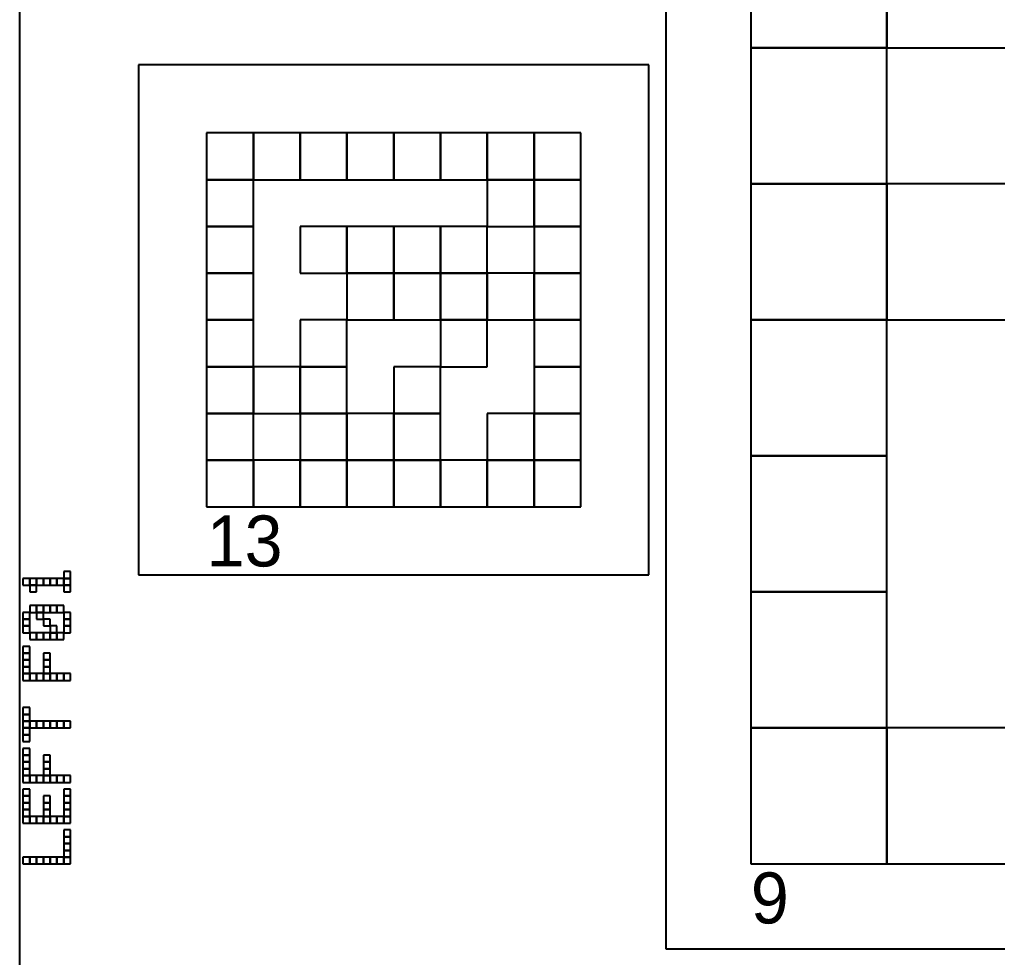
# Model space of a CAD drawing. Extents: x 0 to 490, y -8 to 329.
# Drawn here: x 170 to 227.5, y 207.5 to 262.7 of the extents above; entities that cross this region are included whole.
import ezdxf

# ---------------------------------------------------------------- set-up
doc = ezdxf.new("R2010")
doc.units = 0
for name, color, linetype in [('BLACK_POCKET', 7, 'CONTINUOUS'), ('BOARD_TEXT', 2, 'CONTINUOUS'), ('CUT', 1, 'CONTINUOUS'), ('LABEL', 3, 'CONTINUOUS'), ('QUIET_ZONE', 4, 'CONTINUOUS'), ('TAG_BOUNDARY', 8, 'CONTINUOUS')]:
    doc.layers.add(name, color=color, linetype=linetype)

msp = doc.modelspace()

# ---------------------------------------------------------------- linework, layer by layer
at = {"layer": 'BLACK_POCKET'}
for p, q in [((213, 269), (213, 261)), ((221, 261), (221, 269)), ((221, 269), (221, 261)), ((213, 261), (221, 261)), ((221, 261), (213, 261)), ((213, 261), (213, 253)), ((221, 261), (229, 261)), ((221, 253), (221, 261)), ((183.75, 256), (181, 256)), ((181, 256), (181, 253.25)), ((183.75, 253.25), (183.75, 256)), ((186.5, 256), (183.75, 256)), ((183.75, 256), (183.75, 253.25)), ((186.5, 253.25), (186.5, 256)), ((189.25, 256), (186.5, 256)), ((186.5, 256), (186.5, 253.25)), ((189.25, 253.25), (189.25, 256)), ((192, 256), (189.25, 256)), ((189.25, 256), (189.25, 253.25)), ((192, 253.25), (192, 256)), ((194.75, 256), (192, 256)), ((192, 256), (192, 253.25)), ((194.75, 253.25), (194.75, 256)), ((197.5, 256), (194.75, 256)), ((194.75, 256), (194.75, 253.25)), ((197.5, 253.25), (197.5, 256)), ((200.25, 256), (197.5, 256)), ((197.5, 256), (197.5, 253.25)), ((200.25, 253.25), (200.25, 256)), ((203, 256), (200.25, 256)), ((200.25, 256), (200.25, 253.25)), ((203, 253.25), (203, 256)), ((181, 253.25), (183.75, 253.25)), ((183.75, 253.25), (181, 253.25)), ((181, 253.25), (181, 250.5)), ((183.75, 253.25), (186.5, 253.25)), ((183.75, 250.5), (183.75, 253.25)), ((186.5, 253.25), (189.25, 253.25)), ((189.25, 253.25), (192, 253.25)), ((192, 253.25), (194.75, 253.25)), ((194.75, 253.25), (197.5, 253.25)), ((197.5, 253.25), (200.25, 253.25)), ((200.25, 253.25), (197.5, 253.25)), ((197.5, 253.25), (197.5, 250.5)), ((200.25, 253.25), (203, 253.25)), ((200.25, 250.5), (200.25, 253.25)), ((203, 253.25), (200.25, 253.25)), ((200.25, 253.25), (200.25, 250.5)), ((203, 250.5), (203, 253.25)), ((213, 253), (221, 253)), ((221, 253), (213, 253)), ((213, 253), (213, 245)), ((221, 245), (221, 253)), ((229, 253), (221, 253)), ((221, 253), (221, 245)), ((181, 250.5), (183.75, 250.5)), ((183.75, 250.5), (181, 250.5)), ((181, 250.5), (181, 247.75)), ((183.75, 247.75), (183.75, 250.5)), ((189.25, 250.5), (186.5, 250.5)), ((186.5, 250.5), (186.5, 247.75)), ((189.25, 247.75), (189.25, 250.5)), ((192, 250.5), (189.25, 250.5)), ((189.25, 250.5), (189.25, 247.75)), ((192, 247.75), (192, 250.5)), ((194.75, 250.5), (192, 250.5)), ((192, 250.5), (192, 247.75)), ((194.75, 247.75), (194.75, 250.5)), ((197.5, 250.5), (194.75, 250.5)), ((194.75, 250.5), (194.75, 247.75)), ((197.5, 250.5), (200.25, 250.5)), ((197.5, 247.75), (197.5, 250.5)), ((200.25, 250.5), (203, 250.5)), ((203, 250.5), (200.25, 250.5)), ((200.25, 250.5), (200.25, 247.75)), ((203, 247.75), (203, 250.5)), ((181, 247.75), (183.75, 247.75)), ((183.75, 247.75), (181, 247.75)), ((181, 247.75), (181, 245)), ((183.75, 245), (183.75, 247.75)), ((186.5, 247.75), (189.25, 247.75)), ((189.25, 247.75), (192, 247.75)), ((192, 247.75), (189.25, 247.75)), ((189.25, 247.75), (189.25, 245)), ((192, 247.75), (194.75, 247.75)), ((192, 245), (192, 247.75)), ((194.75, 247.75), (192, 247.75)), ((192, 247.75), (192, 245)), ((194.75, 247.75), (197.5, 247.75)), ((194.75, 245), (194.75, 247.75)), ((197.5, 247.75), (194.75, 247.75)), ((194.75, 247.75), (194.75, 245)), ((197.5, 245), (197.5, 247.75)), ((200.25, 247.75), (197.5, 247.75)), ((197.5, 247.75), (197.5, 245)), ((200.25, 247.75), (203, 247.75)), ((200.25, 245), (200.25, 247.75)), ((203, 247.75), (200.25, 247.75)), ((200.25, 247.75), (200.25, 245)), ((203, 245), (203, 247.75)), ((181, 245), (183.75, 245)), ((183.75, 245), (181, 245)), ((181, 245), (181, 242.25)), ((183.75, 242.25), (183.75, 245)), ((189.25, 245), (186.5, 245)), ((186.5, 245), (186.5, 242.25)), ((189.25, 245), (192, 245)), ((189.25, 242.25), (189.25, 245)), ((192, 245), (194.75, 245)), ((194.75, 245), (197.5, 245)), ((197.5, 245), (194.75, 245)), ((194.75, 245), (194.75, 242.25)), ((197.5, 245), (200.25, 245)), ((197.5, 242.25), (197.5, 245)), ((200.25, 245), (203, 245)), ((203, 245), (200.25, 245)), ((200.25, 245), (200.25, 242.25)), ((203, 242.25), (203, 245)), ((213, 245), (221, 245)), ((221, 245), (213, 245)), ((213, 245), (213, 237)), ((221, 245), (229, 245)), ((221, 237), (221, 245)), ((181, 242.25), (183.75, 242.25)), ((183.75, 242.25), (181, 242.25)), ((181, 242.25), (181, 239.5)), ((183.75, 239.5), (183.75, 242.25)), ((186.5, 242.25), (183.75, 242.25)), ((183.75, 242.25), (183.75, 239.5)), ((186.5, 242.25), (189.25, 242.25)), ((186.5, 239.5), (186.5, 242.25)), ((189.25, 242.25), (186.5, 242.25)), ((186.5, 242.25), (186.5, 239.5)), ((189.25, 239.5), (189.25, 242.25)), ((194.75, 242.25), (192, 242.25)), ((192, 242.25), (192, 239.5)), ((194.75, 242.25), (197.5, 242.25)), ((194.75, 239.5), (194.75, 242.25)), ((200.25, 242.25), (203, 242.25)), ((203, 242.25), (200.25, 242.25)), ((200.25, 242.25), (200.25, 239.5)), ((203, 239.5), (203, 242.25)), ((181, 239.5), (183.75, 239.5)), ((183.75, 239.5), (181, 239.5)), ((181, 239.5), (181, 236.75)), ((183.75, 239.5), (186.5, 239.5)), ((183.75, 236.75), (183.75, 239.5)), ((186.5, 239.5), (189.25, 239.5)), ((189.25, 239.5), (186.5, 239.5)), ((186.5, 239.5), (186.5, 236.75)), ((189.25, 236.75), (189.25, 239.5)), ((192, 239.5), (189.25, 239.5)), ((189.25, 239.5), (189.25, 236.75)), ((192, 239.5), (194.75, 239.5)), ((192, 236.75), (192, 239.5)), ((194.75, 239.5), (192, 239.5)), ((192, 239.5), (192, 236.75)), ((194.75, 236.75), (194.75, 239.5)), ((200.25, 239.5), (197.5, 239.5)), ((197.5, 239.5), (197.5, 236.75)), ((200.25, 239.5), (203, 239.5)), ((200.25, 236.75), (200.25, 239.5)), ((203, 239.5), (200.25, 239.5)), ((200.25, 239.5), (200.25, 236.75)), ((203, 236.75), (203, 239.5)), ((213, 237), (221, 237)), ((221, 237), (213, 237)), ((213, 237), (213, 229)), ((221, 229), (221, 237)), ((181, 236.75), (183.75, 236.75)), ((183.75, 236.75), (181, 236.75)), ((181, 236.75), (181, 234)), ((183.75, 234), (183.75, 236.75)), ((186.5, 236.75), (183.75, 236.75)), ((183.75, 236.75), (183.75, 234)), ((186.5, 236.75), (189.25, 236.75)), ((186.5, 234), (186.5, 236.75)), ((189.25, 236.75), (186.5, 236.75)), ((186.5, 236.75), (186.5, 234)), ((189.25, 236.75), (192, 236.75)), ((189.25, 234), (189.25, 236.75)), ((192, 236.75), (189.25, 236.75)), ((189.25, 236.75), (189.25, 234)), ((192, 236.75), (194.75, 236.75)), ((192, 234), (192, 236.75)), ((194.75, 236.75), (192, 236.75)), ((192, 236.75), (192, 234)), ((194.75, 234), (194.75, 236.75)), ((197.5, 236.75), (194.75, 236.75)), ((194.75, 236.75), (194.75, 234)), ((197.5, 236.75), (200.25, 236.75)), ((197.5, 234), (197.5, 236.75)), ((200.25, 236.75), (197.5, 236.75)), ((197.5, 236.75), (197.5, 234)), ((200.25, 236.75), (203, 236.75)), ((200.25, 234), (200.25, 236.75)), ((203, 236.75), (200.25, 236.75)), ((200.25, 236.75), (200.25, 234)), ((203, 234), (203, 236.75)), ((181, 234), (183.75, 234)), ((183.75, 234), (186.5, 234)), ((186.5, 234), (189.25, 234)), ((189.25, 234), (192, 234)), ((192, 234), (194.75, 234)), ((194.75, 234), (197.5, 234)), ((197.5, 234), (200.25, 234)), ((200.25, 234), (203, 234)), ((213, 229), (221, 229)), ((221, 229), (213, 229)), ((213, 229), (213, 221)), ((221, 221), (221, 229)), ((213, 221), (221, 221)), ((221, 221), (213, 221)), ((213, 221), (213, 213)), ((221, 213), (221, 221)), ((229, 221), (221, 221)), ((221, 221), (221, 213)), ((213, 213), (221, 213)), ((221, 213), (229, 213))]:
    msp.add_line(p, q, dxfattribs=at)
at = {"layer": 'BOARD_TEXT'}
for p, q in [((173, 230.2), (172.6, 230.2)), ((172.6, 230.2), (172.6, 229.8)), ((173, 229.8), (173, 230.2)), ((170.6, 229.8), (170.2, 229.8)), ((170.2, 229.8), (170.2, 229.4)), ((170.6, 229.4), (170.6, 229.8)), ((171, 229.8), (170.6, 229.8)), ((170.6, 229.8), (170.6, 229.4)), ((171, 229.4), (171, 229.8)), ((171.4, 229.8), (171, 229.8)), ((171, 229.8), (171, 229.4)), ((171.4, 229.4), (171.4, 229.8)), ((171.8, 229.8), (171.4, 229.8)), ((171.4, 229.8), (171.4, 229.4)), ((171.8, 229.4), (171.8, 229.8)), ((172.2, 229.8), (171.8, 229.8)), ((171.8, 229.8), (171.8, 229.4)), ((172.2, 229.4), (172.2, 229.8)), ((172.6, 229.8), (172.2, 229.8)), ((172.2, 229.8), (172.2, 229.4)), ((172.6, 229.4), (172.6, 229.8)), ((173, 229.8), (172.6, 229.8)), ((172.6, 229.8), (172.6, 229.4)), ((172.6, 229.8), (173, 229.8)), ((173, 229.4), (173, 229.8)), ((170.2, 229.4), (170.6, 229.4)), ((171, 229.4), (170.6, 229.4)), ((170.6, 229.4), (170.6, 229)), ((170.6, 229.4), (171, 229.4)), ((170.6, 229), (171, 229)), ((171, 229), (171, 229.4)), ((171, 229.4), (171.4, 229.4)), ((171.4, 229.4), (171.8, 229.4)), ((171.8, 229.4), (172.2, 229.4)), ((172.2, 229.4), (172.6, 229.4)), ((173, 229.4), (172.6, 229.4)), ((172.6, 229.4), (172.6, 229)), ((172.6, 229.4), (173, 229.4)), ((172.6, 229), (173, 229)), ((173, 229), (173, 229.4)), ((170.6, 227.8), (170.2, 227.8)), ((170.2, 227.8), (170.2, 227.4)), ((171, 228.2), (170.6, 228.2)), ((170.6, 228.2), (170.6, 227.8)), ((170.6, 227.4), (170.6, 227.8)), ((170.6, 227.8), (171, 227.8)), ((171, 227.8), (171, 228.2)), ((171.4, 228.2), (171, 228.2)), ((171, 228.2), (171, 227.8)), ((171.4, 227.8), (171, 227.8)), ((171, 227.8), (171, 227.4)), ((171, 227.8), (171.4, 227.8)), ((171.4, 227.8), (171.4, 228.2)), ((171.8, 228.2), (171.4, 228.2)), ((171.4, 228.2), (171.4, 227.8)), ((171.4, 227.4), (171.4, 227.8)), ((171.4, 227.8), (171.8, 227.8)), ((171.8, 227.8), (171.8, 228.2)), ((172.2, 228.2), (171.8, 228.2)), ((171.8, 228.2), (171.8, 227.8)), ((171.8, 227.8), (172.2, 227.8)), ((172.2, 227.8), (172.2, 228.2)), ((172.6, 228.2), (172.2, 228.2)), ((172.2, 228.2), (172.2, 227.8)), ((172.2, 227.8), (172.6, 227.8)), ((172.6, 227.8), (172.6, 228.2)), ((173, 227.8), (172.6, 227.8)), ((172.6, 227.8), (172.6, 227.4)), ((173, 227.4), (173, 227.8)), ((170.6, 227.4), (170.2, 227.4)), ((170.2, 227.4), (170.2, 227)), ((170.2, 227.4), (170.6, 227.4)), ((170.6, 227), (170.6, 227.4)), ((171, 227.4), (171.4, 227.4)), ((171.8, 227.4), (171.4, 227.4)), ((171.4, 227.4), (171.4, 227)), ((171.8, 227), (171.8, 227.4)), ((173, 227.4), (172.6, 227.4)), ((172.6, 227.4), (172.6, 227)), ((172.6, 227.4), (173, 227.4)), ((173, 227), (173, 227.4)), ((170.6, 227), (170.2, 227)), ((170.2, 227), (170.2, 226.6)), ((170.2, 227), (170.6, 227)), ((170.2, 226.6), (170.6, 226.6)), ((170.6, 226.6), (170.6, 227)), ((171, 226.6), (170.6, 226.6)), ((170.6, 226.6), (170.6, 226.2)), ((171, 226.2), (171, 226.6)), ((171.4, 226.6), (171, 226.6)), ((171, 226.6), (171, 226.2)), ((171.4, 227), (171.8, 227)), ((171.4, 226.2), (171.4, 226.6)), ((171.8, 226.6), (171.4, 226.6)), ((171.4, 226.6), (171.4, 226.2)), ((172.2, 227), (171.8, 227)), ((171.8, 227), (171.8, 226.6)), ((171.8, 226.2), (171.8, 226.6)), ((172.2, 226.6), (171.8, 226.6)), ((171.8, 226.6), (171.8, 226.2)), ((171.8, 226.6), (172.2, 226.6)), ((172.2, 226.6), (172.2, 227)), ((172.2, 226.2), (172.2, 226.6)), ((172.6, 226.6), (172.2, 226.6)), ((172.2, 226.6), (172.2, 226.2)), ((173, 227), (172.6, 227)), ((172.6, 227), (172.6, 226.6)), ((172.6, 227), (173, 227)), ((172.6, 226.2), (172.6, 226.6)), ((172.6, 226.6), (173, 226.6)), ((173, 226.6), (173, 227)), ((170.6, 226.2), (171, 226.2)), ((171, 226.2), (171.4, 226.2)), ((171.4, 226.2), (171.8, 226.2)), ((171.8, 226.2), (172.2, 226.2)), ((172.2, 226.2), (172.6, 226.2)), ((170.6, 225.8), (170.2, 225.8)), ((170.2, 225.8), (170.2, 225.4)), ((170.6, 225.4), (170.2, 225.4)), ((170.2, 225.4), (170.2, 225)), ((170.2, 225.4), (170.6, 225.4)), ((170.6, 225.4), (170.6, 225.8)), ((170.6, 225), (170.6, 225.4)), ((171.8, 225.4), (171.4, 225.4)), ((171.4, 225.4), (171.4, 225)), ((171.8, 225), (171.8, 225.4)), ((170.6, 225), (170.2, 225)), ((170.2, 225), (170.2, 224.6)), ((170.2, 225), (170.6, 225)), ((170.6, 224.6), (170.6, 225)), ((171.8, 225), (171.4, 225)), ((171.4, 225), (171.4, 224.6)), ((171.4, 225), (171.8, 225)), ((171.8, 224.6), (171.8, 225)), ((170.6, 224.6), (170.2, 224.6)), ((170.2, 224.6), (170.2, 224.2)), ((170.2, 224.6), (170.6, 224.6)), ((170.6, 224.2), (170.6, 224.6)), ((171.8, 224.6), (171.4, 224.6)), ((171.4, 224.6), (171.4, 224.2)), ((171.4, 224.6), (171.8, 224.6)), ((171.8, 224.2), (171.8, 224.6)), ((170.6, 224.2), (170.2, 224.2)), ((170.2, 224.2), (170.2, 223.8)), ((170.2, 224.2), (170.6, 224.2)), ((170.2, 223.8), (170.6, 223.8)), ((170.6, 223.8), (170.6, 224.2)), ((171, 224.2), (170.6, 224.2)), ((170.6, 224.2), (170.6, 223.8)), ((170.6, 223.8), (171, 223.8)), ((171, 223.8), (171, 224.2)), ((171.4, 224.2), (171, 224.2)), ((171, 224.2), (171, 223.8)), ((171, 223.8), (171.4, 223.8)), ((171.4, 223.8), (171.4, 224.2)), ((171.8, 224.2), (171.4, 224.2)), ((171.4, 224.2), (171.4, 223.8)), ((171.4, 224.2), (171.8, 224.2)), ((171.4, 223.8), (171.8, 223.8)), ((171.8, 223.8), (171.8, 224.2)), ((172.2, 224.2), (171.8, 224.2)), ((171.8, 224.2), (171.8, 223.8)), ((171.8, 223.8), (172.2, 223.8)), ((172.2, 223.8), (172.2, 224.2)), ((172.6, 224.2), (172.2, 224.2)), ((172.2, 224.2), (172.2, 223.8)), ((172.2, 223.8), (172.6, 223.8)), ((172.6, 223.8), (172.6, 224.2)), ((173, 224.2), (172.6, 224.2)), ((172.6, 224.2), (172.6, 223.8)), ((172.6, 223.8), (173, 223.8)), ((173, 223.8), (173, 224.2)), ((170.6, 222.2), (170.2, 222.2)), ((170.2, 222.2), (170.2, 221.8)), ((170.6, 221.8), (170.6, 222.2)), ((170.6, 221.8), (170.2, 221.8)), ((170.2, 221.8), (170.2, 221.4)), ((170.2, 221.8), (170.6, 221.8)), ((170.6, 221.4), (170.2, 221.4)), ((170.2, 221.4), (170.2, 221)), ((170.2, 221.4), (170.6, 221.4)), ((170.6, 221.4), (170.6, 221.8)), ((170.6, 221), (170.6, 221.4)), ((171, 221.4), (170.6, 221.4)), ((170.6, 221.4), (170.6, 221)), ((171, 221), (171, 221.4)), ((171.4, 221.4), (171, 221.4)), ((171, 221.4), (171, 221)), ((171.4, 221), (171.4, 221.4)), ((171.8, 221.4), (171.4, 221.4)), ((171.4, 221.4), (171.4, 221)), ((171.8, 221), (171.8, 221.4)), ((172.2, 221.4), (171.8, 221.4)), ((171.8, 221.4), (171.8, 221)), ((172.2, 221), (172.2, 221.4)), ((172.6, 221.4), (172.2, 221.4)), ((172.2, 221.4), (172.2, 221)), ((172.6, 221), (172.6, 221.4)), ((173, 221.4), (172.6, 221.4)), ((172.6, 221.4), (172.6, 221)), ((173, 221), (173, 221.4)), ((170.6, 221), (170.2, 221)), ((170.2, 221), (170.2, 220.6)), ((170.2, 221), (170.6, 221)), ((170.6, 220.6), (170.6, 221)), ((170.6, 221), (171, 221)), ((171, 221), (171.4, 221)), ((171.4, 221), (171.8, 221)), ((171.8, 221), (172.2, 221)), ((172.2, 221), (172.6, 221)), ((172.6, 221), (173, 221)), ((170.6, 220.6), (170.2, 220.6)), ((170.2, 220.6), (170.2, 220.2)), ((170.2, 220.6), (170.6, 220.6)), ((170.6, 220.2), (170.6, 220.6)), ((170.2, 220.2), (170.6, 220.2)), ((170.6, 219.8), (170.2, 219.8)), ((170.2, 219.8), (170.2, 219.4)), ((170.6, 219.4), (170.6, 219.8)), ((170.6, 219.4), (170.2, 219.4)), ((170.2, 219.4), (170.2, 219)), ((170.2, 219.4), (170.6, 219.4)), ((170.6, 219), (170.6, 219.4)), ((171.8, 219.4), (171.4, 219.4)), ((171.4, 219.4), (171.4, 219)), ((171.8, 219), (171.8, 219.4)), ((170.6, 219), (170.2, 219)), ((170.2, 219), (170.2, 218.6)), ((170.2, 219), (170.6, 219)), ((170.6, 218.6), (170.2, 218.6)), ((170.2, 218.6), (170.2, 218.2)), ((170.2, 218.6), (170.6, 218.6)), ((170.6, 218.6), (170.6, 219)), ((170.6, 218.2), (170.6, 218.6)), ((171.8, 219), (171.4, 219)), ((171.4, 219), (171.4, 218.6)), ((171.4, 219), (171.8, 219)), ((171.8, 218.6), (171.4, 218.6)), ((171.4, 218.6), (171.4, 218.2)), ((171.4, 218.6), (171.8, 218.6)), ((171.8, 218.6), (171.8, 219)), ((171.8, 218.2), (171.8, 218.6)), ((170.6, 218.2), (170.2, 218.2)), ((170.2, 218.2), (170.2, 217.8)), ((170.2, 218.2), (170.6, 218.2)), ((170.6, 217.8), (170.6, 218.2)), ((171, 218.2), (170.6, 218.2)), ((170.6, 218.2), (170.6, 217.8)), ((171, 217.8), (171, 218.2)), ((171.4, 218.2), (171, 218.2)), ((171, 218.2), (171, 217.8)), ((171.4, 217.8), (171.4, 218.2)), ((171.8, 218.2), (171.4, 218.2)), ((171.4, 218.2), (171.4, 217.8)), ((171.4, 218.2), (171.8, 218.2)), ((171.8, 217.8), (171.8, 218.2)), ((172.2, 218.2), (171.8, 218.2)), ((171.8, 218.2), (171.8, 217.8)), ((172.2, 217.8), (172.2, 218.2)), ((172.6, 218.2), (172.2, 218.2)), ((172.2, 218.2), (172.2, 217.8)), ((172.6, 217.8), (172.6, 218.2)), ((173, 218.2), (172.6, 218.2)), ((172.6, 218.2), (172.6, 217.8)), ((173, 217.8), (173, 218.2)), ((170.2, 217.8), (170.6, 217.8)), ((170.6, 217.4), (170.2, 217.4)), ((170.2, 217.4), (170.2, 217)), ((170.6, 217.8), (171, 217.8)), ((170.6, 217), (170.6, 217.4)), ((171, 217.8), (171.4, 217.8)), ((171.4, 217.8), (171.8, 217.8)), ((171.8, 217.8), (172.2, 217.8)), ((172.2, 217.8), (172.6, 217.8)), ((172.6, 217.8), (173, 217.8)), ((173, 217.4), (172.6, 217.4)), ((172.6, 217.4), (172.6, 217)), ((173, 217), (173, 217.4)), ((170.6, 217), (170.2, 217)), ((170.2, 217), (170.2, 216.6)), ((170.2, 217), (170.6, 217)), ((170.6, 216.6), (170.6, 217)), ((171.8, 217), (171.4, 217)), ((171.4, 217), (171.4, 216.6)), ((171.8, 216.6), (171.8, 217)), ((173, 217), (172.6, 217)), ((172.6, 217), (172.6, 216.6)), ((172.6, 217), (173, 217)), ((173, 216.6), (173, 217)), ((170.6, 216.6), (170.2, 216.6)), ((170.2, 216.6), (170.2, 216.2)), ((170.2, 216.6), (170.6, 216.6)), ((170.6, 216.2), (170.2, 216.2)), ((170.2, 216.2), (170.2, 215.8)), ((170.2, 216.2), (170.6, 216.2)), ((170.6, 216.2), (170.6, 216.6)), ((170.6, 215.8), (170.6, 216.2)), ((171.8, 216.6), (171.4, 216.6)), ((171.4, 216.6), (171.4, 216.2)), ((171.4, 216.6), (171.8, 216.6)), ((171.8, 216.2), (171.4, 216.2)), ((171.4, 216.2), (171.4, 215.8)), ((171.4, 216.2), (171.8, 216.2)), ((171.8, 216.2), (171.8, 216.6)), ((171.8, 215.8), (171.8, 216.2)), ((173, 216.6), (172.6, 216.6)), ((172.6, 216.6), (172.6, 216.2)), ((172.6, 216.6), (173, 216.6)), ((173, 216.2), (172.6, 216.2)), ((172.6, 216.2), (172.6, 215.8)), ((172.6, 216.2), (173, 216.2)), ((173, 216.2), (173, 216.6)), ((173, 215.8), (173, 216.2)), ((170.6, 215.8), (170.2, 215.8)), ((170.2, 215.8), (170.2, 215.4)), ((170.2, 215.8), (170.6, 215.8)), ((170.6, 215.4), (170.6, 215.8)), ((171, 215.8), (170.6, 215.8)), ((170.6, 215.8), (170.6, 215.4)), ((171, 215.4), (171, 215.8)), ((171.4, 215.8), (171, 215.8)), ((171, 215.8), (171, 215.4)), ((171.4, 215.4), (171.4, 215.8)), ((171.8, 215.8), (171.4, 215.8)), ((171.4, 215.8), (171.4, 215.4)), ((171.4, 215.8), (171.8, 215.8)), ((171.8, 215.4), (171.8, 215.8)), ((172.2, 215.8), (171.8, 215.8)), ((171.8, 215.8), (171.8, 215.4)), ((172.2, 215.4), (172.2, 215.8)), ((172.6, 215.8), (172.2, 215.8)), ((172.2, 215.8), (172.2, 215.4)), ((172.6, 215.4), (172.6, 215.8)), ((173, 215.8), (172.6, 215.8)), ((172.6, 215.8), (172.6, 215.4)), ((172.6, 215.8), (173, 215.8)), ((173, 215.4), (173, 215.8)), ((170.2, 215.4), (170.6, 215.4)), ((170.6, 215.4), (171, 215.4)), ((171, 215.4), (171.4, 215.4)), ((171.4, 215.4), (171.8, 215.4)), ((171.8, 215.4), (172.2, 215.4)), ((172.2, 215.4), (172.6, 215.4)), ((172.6, 215.4), (173, 215.4)), ((173, 215), (172.6, 215)), ((172.6, 215), (172.6, 214.6)), ((173, 214.6), (172.6, 214.6)), ((172.6, 214.6), (172.6, 214.2)), ((172.6, 214.6), (173, 214.6)), ((173, 214.6), (173, 215)), ((173, 214.2), (173, 214.6)), ((173, 214.2), (172.6, 214.2)), ((172.6, 214.2), (172.6, 213.8)), ((172.6, 214.2), (173, 214.2)), ((173, 213.8), (173, 214.2)), ((170.6, 213.4), (170.2, 213.4)), ((170.2, 213.4), (170.2, 213)), ((170.6, 213), (170.6, 213.4)), ((171, 213.4), (170.6, 213.4)), ((170.6, 213.4), (170.6, 213)), ((171, 213), (171, 213.4)), ((171.4, 213.4), (171, 213.4)), ((171, 213.4), (171, 213)), ((171.4, 213), (171.4, 213.4)), ((171.8, 213.4), (171.4, 213.4)), ((171.4, 213.4), (171.4, 213)), ((171.8, 213), (171.8, 213.4)), ((172.2, 213.4), (171.8, 213.4)), ((171.8, 213.4), (171.8, 213)), ((172.2, 213), (172.2, 213.4)), ((172.6, 213.4), (172.2, 213.4)), ((172.2, 213.4), (172.2, 213)), ((173, 213.8), (172.6, 213.8)), ((172.6, 213.8), (172.6, 213.4)), ((172.6, 213.8), (173, 213.8)), ((172.6, 213), (172.6, 213.4)), ((173, 213.4), (172.6, 213.4)), ((172.6, 213.4), (172.6, 213)), ((172.6, 213.4), (173, 213.4)), ((173, 213.4), (173, 213.8)), ((173, 213), (173, 213.4)), ((170.2, 213), (170.6, 213)), ((170.6, 213), (171, 213)), ((171, 213), (171.4, 213)), ((171.4, 213), (171.8, 213)), ((171.8, 213), (172.2, 213)), ((172.2, 213), (172.6, 213)), ((172.6, 213), (173, 213))]:
    msp.add_line(p, q, dxfattribs=at)
at = {"layer": 'CUT'}
msp.add_line((170, 320), (170, 170), dxfattribs=at)
at = {"layer": 'QUIET_ZONE'}
for p, q in [((208, 282), (208, 208)), ((207, 260), (177, 260)), ((177, 260), (177, 230)), ((207, 230), (207, 260)), ((177, 230), (207, 230)), ((208, 208), (282, 208))]:
    msp.add_line(p, q, dxfattribs=at)
at = {"layer": 'TAG_BOUNDARY'}
for p, q in [((213, 277), (213, 213)), ((203, 256), (181, 256)), ((181, 256), (181, 234)), ((203, 234), (203, 256)), ((181, 234), (203, 234)), ((213, 213), (277, 213))]:
    msp.add_line(p, q, dxfattribs=at)

# ---------------------------------------------------------------- texts
at = {"layer": 'LABEL'}
for s, p in [('13', (181, 230.5)), ('9', (213, 209.5))]:
    msp.add_text(s, height=3, dxfattribs=at).set_placement(p)

doc.saveas('drawing.dxf')
